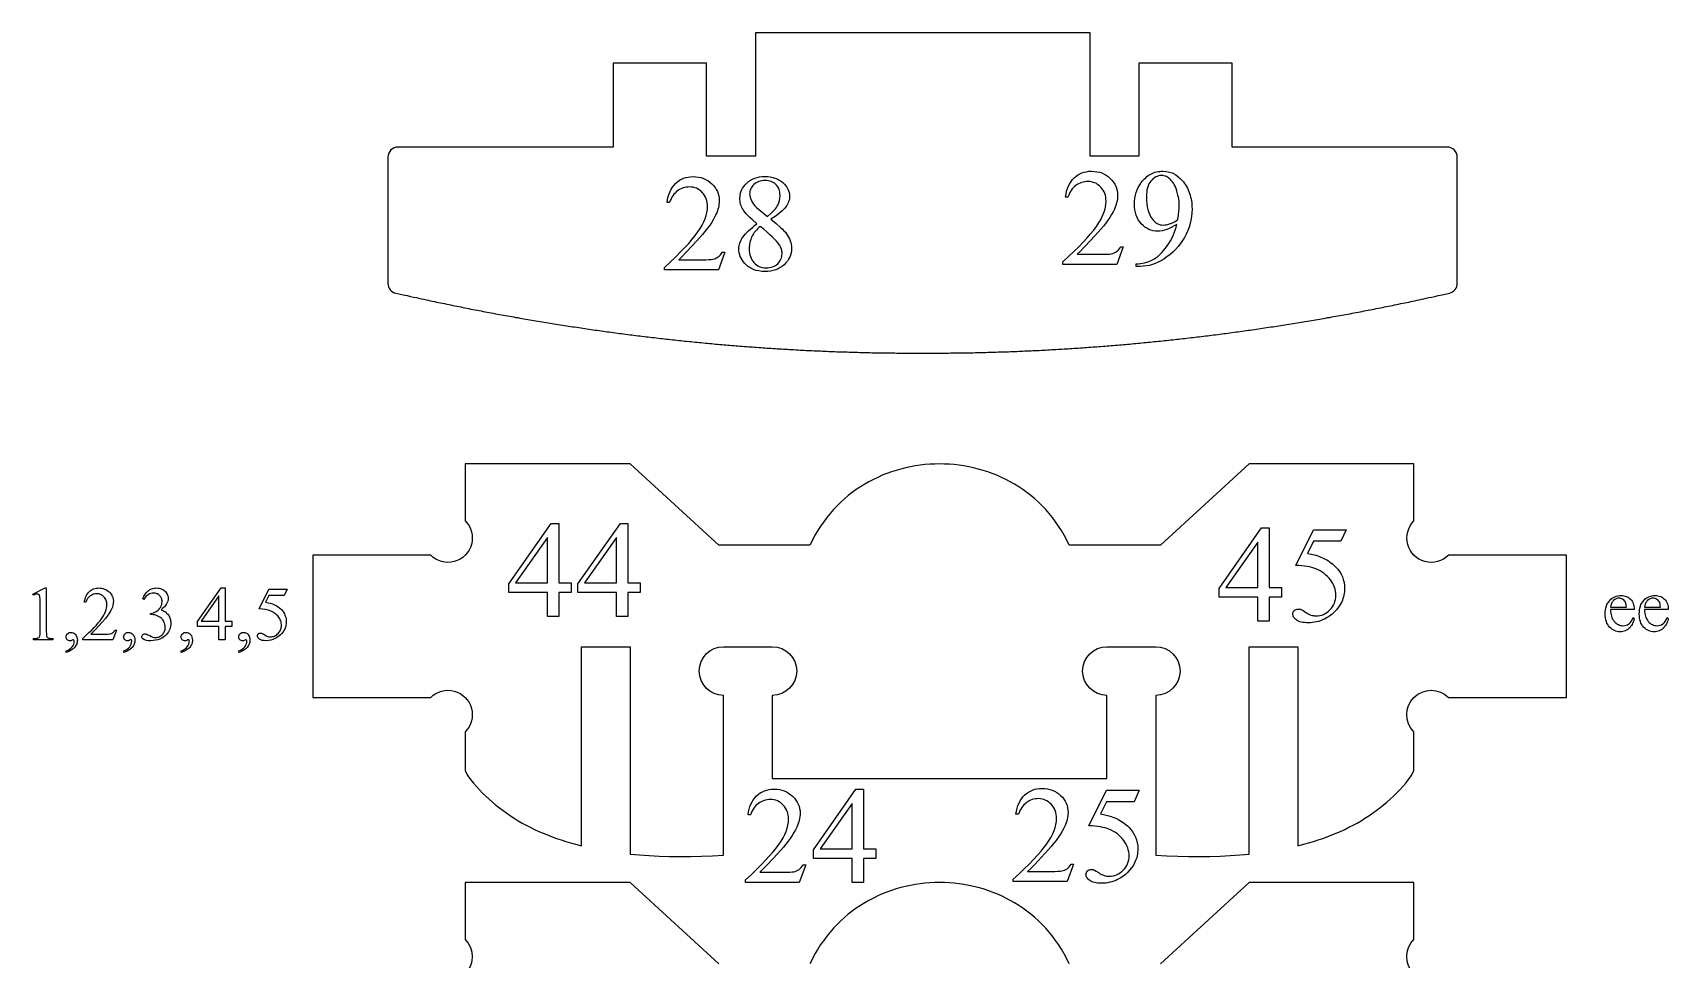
# Model space of a CAD drawing. Extents: x 9 to 960, y -397 to 558.
# Drawn here: x 625.7 to 786.8, y 367.9 to 459.2 of the extents above; entities that cross this region are included whole.
import ezdxf

# ---------------------------------------------------------------- set-up
doc = ezdxf.new("R2010")
doc.units = 0
doc.header["$MEASUREMENT"] = 0
doc.layers.add('EXT', color=1, linetype='CONTINUOUS')
doc.layers.add('TEXT', color=18, linetype='CONTINUOUS')

msp = doc.modelspace()

# ---------------------------------------------------------------- linework, layer by layer
at = {"layer": 'EXT'}
for points in [[(660.71, 434.51, 0.39315), (661.49, 433.54), (661.77, 433.48), (662.2, 433.38), (662.59, 433.3), (662.93, 433.22), (663.23, 433.15), (663.51, 433.09), (663.76, 433.04), (664.01, 432.98), (664.24, 432.93), (664.46, 432.88), (664.68, 432.84), (664.89, 432.79), (665.09, 432.75), (665.29, 432.71), (665.49, 432.66), (665.69, 432.62), (665.89, 432.58), (666.09, 432.54), (666.29, 432.5), (666.49, 432.46), (666.69, 432.41), (666.89, 432.37), (667.09, 432.33), (667.28, 432.29), (667.48, 432.25), (667.68, 432.21), (667.88, 432.17), (668.08, 432.13), (668.28, 432.09), (668.48, 432.05), (668.68, 432.01), (668.88, 431.97), (669.08, 431.93), (669.28, 431.89), (669.48, 431.86), (669.68, 431.82), (669.88, 431.78), (670.08, 431.74), (670.28, 431.7), (670.48, 431.66), (670.68, 431.63), (670.88, 431.59), (671.08, 431.55), (671.28, 431.51), (671.48, 431.48), (671.68, 431.44), (671.88, 431.4), (672.08, 431.37), (672.28, 431.33), (672.48, 431.3), (672.68, 431.26), (672.88, 431.22), (673.08, 431.19), (673.28, 431.15), (673.48, 431.12), (673.68, 431.08), (673.88, 431.05), (674.08, 431.01), (674.28, 430.98), (674.48, 430.94), (674.68, 430.91), (674.88, 430.87), (675.08, 430.84), (675.28, 430.81), (675.48, 430.77), (675.68, 430.74), (675.88, 430.71), (676.08, 430.67), (676.28, 430.64), (676.48, 430.61), (676.68, 430.58), (676.88, 430.54), (677.08, 430.51), (677.28, 430.48), (677.48, 430.45), (677.68, 430.42), (677.88, 430.38), (678.08, 430.35), (678.28, 430.32), (678.48, 430.29), (678.68, 430.26), (678.89, 430.23), (679.09, 430.2), (679.29, 430.17), (679.49, 430.14), (679.69, 430.11), (679.89, 430.08), (680.09, 430.05), (680.29, 430.02), (680.49, 429.99), (680.69, 429.96), (680.89, 429.93), (681.09, 429.9), (681.29, 429.88), (681.49, 429.85), (681.69, 429.82), (681.9, 429.79), (682.1, 429.76), (682.3, 429.74), (682.5, 429.71), (682.7, 429.68), (682.9, 429.65), (683.1, 429.63), (683.3, 429.6), (683.5, 429.57), (683.7, 429.55), (683.9, 429.52), (684.11, 429.49), (684.31, 429.47), (684.51, 429.44), (684.71, 429.42), (684.91, 429.39), (685.11, 429.37), (685.31, 429.34), (685.51, 429.32), (685.71, 429.29), (685.92, 429.27), (686.12, 429.24), (686.32, 429.22), (686.52, 429.2), (686.72, 429.17), (686.92, 429.15), (687.12, 429.13), (687.32, 429.1), (687.53, 429.08), (687.73, 429.06), (687.93, 429.03), (688.13, 429.01), (688.33, 428.99), (688.53, 428.97), (688.73, 428.94), (688.94, 428.92), (689.14, 428.9), (689.34, 428.88), (689.54, 428.86), (689.74, 428.84), (689.94, 428.82), (690.14, 428.8), (690.35, 428.78), (690.55, 428.76), (690.75, 428.74), (690.95, 428.72), (691.15, 428.7), (691.35, 428.68), (691.56, 428.66), (691.76, 428.64), (691.96, 428.62), (692.16, 428.6), (692.36, 428.58), (692.57, 428.56), (692.77, 428.54), (692.97, 428.52), (693.17, 428.51), (693.37, 428.49), (693.57, 428.47), (693.78, 428.45), (693.98, 428.44), (694.18, 428.42), (694.38, 428.4), (694.58, 428.39), (694.79, 428.37), (694.99, 428.35), (695.19, 428.34), (695.39, 428.32), (695.59, 428.3), (695.8, 428.29), (696, 428.27), (696.2, 428.26), (696.4, 428.24), (696.6, 428.23), (696.81, 428.21), (697.01, 428.2), (697.21, 428.18), (697.41, 428.17), (697.62, 428.16), (697.82, 428.14), (698.02, 428.13), (698.22, 428.11), (698.43, 428.1), (698.63, 428.09), (698.83, 428.08), (699.03, 428.06), (699.24, 428.05), (699.44, 428.04), (699.64, 428.03), (699.84, 428.01), (700.04, 428), (700.25, 427.99), (700.45, 427.98), (700.65, 427.97), (700.86, 427.96), (701.06, 427.94), (701.26, 427.93), (701.46, 427.92), (701.67, 427.91), (701.87, 427.9), (702.07, 427.89), (702.27, 427.88), (702.48, 427.87), (702.68, 427.86), (702.88, 427.85), (703.08, 427.85), (703.29, 427.84), (703.49, 427.83), (703.69, 427.82), (703.9, 427.81), (704.1, 427.8), (704.3, 427.79), (704.5, 427.79), (704.71, 427.78), (704.91, 427.77), (705.11, 427.76), (705.32, 427.76), (705.52, 427.75), (705.72, 427.74), (705.93, 427.74), (706.13, 427.73), (706.33, 427.72), (706.54, 427.72), (706.74, 427.71), (706.94, 427.71), (707.14, 427.7), (707.35, 427.7), (707.55, 427.69), (707.75, 427.69), (707.96, 427.68), (708.16, 427.68), (708.36, 427.67), (708.57, 427.67), (708.77, 427.66), (708.97, 427.66), (709.18, 427.66), (709.38, 427.65), (709.58, 427.65), (709.79, 427.65), (709.99, 427.64), (710.19, 427.64), (710.4, 427.64), (710.6, 427.64), (710.81, 427.63), (711.01, 427.63), (711.21, 427.63), (711.41, 427.63), (711.6, 427.63), (711.79, 427.63), (711.97, 427.62), (712.15, 427.62), (712.31, 427.62), (712.48, 427.62), (712.63, 427.62), (712.78, 427.62), (712.93, 427.62), (713.07, 427.62), (713.21, 427.62), (713.35, 427.62), (713.49, 427.62), (713.63, 427.62), (713.78, 427.62), (713.92, 427.62), (714.07, 427.62), (714.23, 427.62), (714.39, 427.62), (714.56, 427.62), (714.74, 427.62), (714.92, 427.63), (715.11, 427.63), (715.3, 427.63), (715.5, 427.63), (715.7, 427.63), (715.9, 427.63), (716.1, 427.64), (716.31, 427.64), (716.51, 427.64), (716.71, 427.64), (716.92, 427.65), (717.12, 427.65), (717.32, 427.65), (717.53, 427.66), (717.73, 427.66), (717.93, 427.66), (718.14, 427.67), (718.34, 427.67), (718.54, 427.68), (718.75, 427.68), (718.95, 427.69), (719.15, 427.69), (719.36, 427.7), (719.56, 427.7), (719.76, 427.71), (719.97, 427.71), (720.17, 427.72), (720.37, 427.72), (720.58, 427.73), (720.78, 427.74), (720.98, 427.74), (721.19, 427.75), (721.39, 427.76), (721.59, 427.76), (721.79, 427.77), (722, 427.78), (722.2, 427.79), (722.4, 427.79), (722.61, 427.8), (722.81, 427.81), (723.01, 427.82), (723.21, 427.83), (723.42, 427.84), (723.62, 427.85), (723.82, 427.85), (724.03, 427.86), (724.23, 427.87), (724.43, 427.88), (724.63, 427.89), (724.84, 427.9), (725.04, 427.91), (725.24, 427.92), (725.45, 427.93), (725.65, 427.94), (725.85, 427.96), (726.05, 427.97), (726.26, 427.98), (726.46, 427.99), (726.66, 428), (726.86, 428.01), (727.07, 428.03), (727.27, 428.04), (727.47, 428.05), (727.67, 428.06), (727.88, 428.08), (728.08, 428.09), (728.28, 428.1), (728.48, 428.11), (728.68, 428.13), (728.89, 428.14), (729.09, 428.16), (729.29, 428.17), (729.49, 428.18), (729.7, 428.2), (729.9, 428.21), (730.1, 428.23), (730.3, 428.24), (730.5, 428.26), (730.71, 428.27), (730.91, 428.29), (731.11, 428.3), (731.31, 428.32), (731.52, 428.34), (731.72, 428.35), (731.92, 428.37), (732.12, 428.39), (732.32, 428.4), (732.53, 428.42), (732.73, 428.44), (732.93, 428.45), (733.13, 428.47), (733.33, 428.49), (733.53, 428.51), (733.74, 428.52), (733.94, 428.54), (734.14, 428.56), (734.34, 428.58), (734.54, 428.6), (734.75, 428.62), (734.95, 428.64), (735.15, 428.66), (735.35, 428.68), (735.55, 428.7), (735.75, 428.72), (735.96, 428.74), (736.16, 428.76), (736.36, 428.78), (736.56, 428.8), (736.76, 428.82), (736.96, 428.84), (737.17, 428.86), (737.37, 428.88), (737.57, 428.9), (737.77, 428.92), (737.97, 428.94), (738.17, 428.97), (738.37, 428.99), (738.58, 429.01), (738.78, 429.03), (738.98, 429.06), (739.18, 429.08), (739.38, 429.1), (739.58, 429.13), (739.78, 429.15), (739.98, 429.17), (740.19, 429.2), (740.39, 429.22), (740.59, 429.24), (740.79, 429.27), (740.99, 429.29), (741.19, 429.32), (741.39, 429.34), (741.59, 429.37), (741.8, 429.39), (742, 429.42), (742.2, 429.44), (742.4, 429.47), (742.6, 429.49), (742.8, 429.52), (743, 429.55), (743.2, 429.57), (743.4, 429.6), (743.6, 429.63), (743.81, 429.65), (744.01, 429.68), (744.21, 429.71), (744.41, 429.74), (744.61, 429.76), (744.81, 429.79), (745.01, 429.82), (745.21, 429.85), (745.41, 429.88), (745.61, 429.9), (745.81, 429.93), (746.01, 429.96), (746.22, 429.99), (746.42, 430.02), (746.62, 430.05), (746.82, 430.08), (747.02, 430.11), (747.22, 430.14), (747.42, 430.17), (747.62, 430.2), (747.82, 430.23), (748.02, 430.26), (748.22, 430.29), (748.42, 430.32), (748.62, 430.35), (748.82, 430.38), (749.02, 430.42), (749.22, 430.45), (749.42, 430.48), (749.62, 430.51), (749.82, 430.54), (750.02, 430.58), (750.23, 430.61), (750.43, 430.64), (750.63, 430.67), (750.83, 430.71), (751.03, 430.74), (751.23, 430.77), (751.43, 430.81), (751.63, 430.84), (751.83, 430.87), (752.03, 430.91), (752.23, 430.94), (752.43, 430.98), (752.63, 431.01), (752.83, 431.05), (753.03, 431.08), (753.23, 431.12), (753.43, 431.15), (753.63, 431.19), (753.83, 431.22), (754.03, 431.26), (754.23, 431.3), (754.43, 431.33), (754.63, 431.37), (754.83, 431.4), (755.03, 431.44), (755.23, 431.48), (755.43, 431.51), (755.63, 431.55), (755.83, 431.59), (756.03, 431.63), (756.23, 431.66), (756.43, 431.7), (756.63, 431.74), (756.83, 431.78), (757.03, 431.82), (757.23, 431.86), (757.42, 431.89), (757.62, 431.93), (757.82, 431.97), (758.02, 432.01), (758.22, 432.05), (758.42, 432.09), (758.62, 432.13), (758.82, 432.17), (759.02, 432.21), (759.22, 432.25), (759.42, 432.29), (759.62, 432.33), (759.82, 432.37), (760.02, 432.41), (760.22, 432.46), (760.42, 432.5), (760.62, 432.54), (760.82, 432.58), (761.02, 432.62), (761.21, 432.66), (761.41, 432.71), (761.62, 432.75), (761.82, 432.79), (762.03, 432.84), (762.24, 432.88), (762.47, 432.93), (762.7, 432.98), (762.94, 433.04), (763.2, 433.09), (763.47, 433.15), (763.78, 433.22), (764.12, 433.3), (764.5, 433.38), (764.94, 433.48), (765.21, 433.54, 0.370855), (765.99, 434.52), (765.99, 446.93, 0.414214), (764.99, 447.93), (743.82, 447.93), (743.82, 456.19), (734.63, 456.19), (734.63, 447.04), (729.83, 447.04), (729.83, 459.19), (696.88, 459.19), (696.88, 447.04), (692.08, 447.04), (692.08, 456.19), (682.89, 456.19), (682.89, 447.93), (661.71, 447.93, 0.414214), (660.71, 446.93)], [(668.31, 416.71), (668.31, 411.1, -1), (664.92, 407.71), (653.31, 407.71), (653.31, 393.71), (664.92, 393.71, -1), (668.31, 390.32), (668.31, 386.49), (668.58, 385.98), (668.85, 385.63), (669.14, 385.28), (669.43, 384.94), (669.73, 384.61), (670.03, 384.29), (670.35, 383.98), (670.67, 383.68), (671, 383.39), (671.34, 383.1), (671.68, 382.83), (672.04, 382.56), (672.4, 382.3), (672.77, 382.05), (673.15, 381.81), (673.53, 381.57), (673.92, 381.34), (674.32, 381.13), (674.72, 380.92), (675.14, 380.71), (675.56, 380.52), (675.98, 380.33), (676.42, 380.16), (676.86, 379.99), (677.31, 379.82), (677.76, 379.67), (678.22, 379.52), (678.69, 379.38), (679.16, 379.25), (679.76, 379.09), (679.76, 398.71), (684.56, 398.71), (684.56, 378.26), (685.92, 378.16), (686.41, 378.13), (686.91, 378.1), (687.41, 378.08), (688.42, 378.05), (689.46, 378.04), (690.5, 378.05), (691.57, 378.07), (692.65, 378.12), (693.75, 378.18), (693.75, 393.91, -1), (693.75, 398.71), (698.55, 398.71, -1), (698.55, 393.91), (698.55, 385.71), (715.02, 385.71), (731.5, 385.71), (731.5, 393.91, -1), (731.5, 398.71), (736.3, 398.71, -1), (736.3, 393.91), (736.3, 378.18), (737.39, 378.12), (738.47, 378.07), (739.54, 378.05), (740.59, 378.04), (741.62, 378.05), (742.64, 378.08), (743.14, 378.1), (743.64, 378.13), (744.13, 378.16), (745.49, 378.26), (745.49, 398.71), (750.29, 398.71), (750.29, 379.09), (750.88, 379.25), (751.35, 379.38), (751.82, 379.52), (752.28, 379.67), (752.74, 379.82), (753.19, 379.99), (753.63, 380.16), (754.06, 380.33), (754.49, 380.52), (754.91, 380.71), (755.32, 380.92), (755.73, 381.13), (756.12, 381.34), (756.52, 381.57), (756.9, 381.81), (757.28, 382.05), (757.64, 382.3), (758.01, 382.56), (758.36, 382.83), (758.71, 383.1), (759.04, 383.39), (759.37, 383.68), (759.7, 383.98), (760.01, 384.29), (760.32, 384.61), (760.62, 384.94), (760.91, 385.28), (761.19, 385.63), (761.46, 385.98), (761.73, 386.49), (761.73, 390.32, -1), (765.12, 393.71), (776.73, 393.71), (776.73, 407.71), (765.12, 407.71, -1), (761.73, 411.1), (761.73, 416.71), (745.49, 416.71), (736.76, 408.71), (727.79, 408.71), (727.55, 409.2), (727.29, 409.68), (727.02, 410.14), (726.73, 410.59), (726.44, 411.02), (726.13, 411.43), (725.8, 411.83), (725.47, 412.21), (725.12, 412.58), (724.76, 412.93), (724.39, 413.27), (724.01, 413.59), (723.62, 413.89), (723.22, 414.18), (722.81, 414.45), (722.4, 414.71), (721.98, 414.95), (721.54, 415.18), (721.11, 415.39), (720.66, 415.59), (720.21, 415.77), (719.76, 415.93), (719.3, 416.08), (718.83, 416.21), (718.37, 416.33), (717.9, 416.43), (717.42, 416.52), (716.94, 416.59), (716.47, 416.64), (715.98, 416.68), (715.5, 416.7), (715.02, 416.71), (714.54, 416.7), (714.06, 416.68), (713.58, 416.64), (713.1, 416.59), (712.62, 416.52), (712.15, 416.43), (711.68, 416.33), (711.21, 416.21), (710.75, 416.08), (710.29, 415.93), (709.83, 415.77), (709.38, 415.59), (708.94, 415.39), (708.5, 415.18), (708.07, 414.95), (707.65, 414.71), (707.23, 414.45), (706.82, 414.18), (706.42, 413.89), (706.03, 413.59), (705.65, 413.27), (705.29, 412.93), (704.93, 412.58), (704.58, 412.21), (704.24, 411.83), (703.92, 411.43), (703.61, 411.02), (703.31, 410.59), (703.02, 410.14), (702.75, 409.68), (702.5, 409.2), (702.26, 408.71), (693.29, 408.71), (684.56, 416.71)]]:
    msp.add_lwpolyline(points, format="xyb", close=True, dxfattribs=at)
for points in [[(693.29, 367.48), (684.56, 375.48), (668.31, 375.48), (668.31, 369.87, -1), (664.92, 366.48)], [(765.12, 366.48, -1), (761.73, 369.87), (761.73, 375.48), (745.49, 375.48), (736.76, 367.48)]]:
    msp.add_lwpolyline(points, format="xyb", dxfattribs=at)
msp.add_lwpolyline([(727.79, 367.48), (727.55, 367.97), (727.29, 368.45), (727.02, 368.91), (726.73, 369.36), (726.44, 369.78), (726.13, 370.2), (725.8, 370.6), (725.47, 370.98), (725.12, 371.35), (724.76, 371.7), (724.39, 372.03), (724.01, 372.35), (723.62, 372.66), (723.22, 372.95), (722.81, 373.22), (722.4, 373.48), (721.98, 373.72), (721.54, 373.95), (721.11, 374.16), (720.66, 374.35), (720.21, 374.53), (719.76, 374.7), (719.3, 374.85), (718.83, 374.98), (718.37, 375.1), (717.9, 375.2), (717.42, 375.28), (716.94, 375.35), (716.47, 375.41), (715.98, 375.45), (715.5, 375.47), (715.02, 375.48), (714.54, 375.47), (714.06, 375.45), (713.58, 375.41), (713.1, 375.35), (712.62, 375.28), (712.15, 375.2), (711.68, 375.1), (711.21, 374.98), (710.75, 374.85), (710.29, 374.7), (709.83, 374.53), (709.38, 374.35), (708.94, 374.16), (708.5, 373.95), (708.07, 373.72), (707.65, 373.48), (707.23, 373.22), (706.82, 372.95), (706.42, 372.66), (706.03, 372.35), (705.65, 372.03), (705.29, 371.7), (704.93, 371.35), (704.58, 370.98), (704.24, 370.6), (703.92, 370.2), (703.61, 369.78), (703.31, 369.36), (703.02, 368.91), (702.75, 368.45), (702.5, 367.97), (702.26, 367.48)], dxfattribs=at)
at = {"layer": 'TEXT'}
for points in [[(693.87, 437.56), (693.24, 435.83), (687.93, 435.83), (687.93, 436.07), (688.49, 436.6), (689.01, 437.09), (689.49, 437.57), (689.93, 438.02), (690.32, 438.44), (690.66, 438.84), (690.97, 439.22), (691.23, 439.57), (691.45, 439.9), (691.65, 440.23), (691.81, 440.55), (691.95, 440.86), (692.05, 441.17), (692.12, 441.47), (692.17, 441.76), (692.18, 442.04), (692.18, 442.25), (692.15, 442.45), (692.11, 442.64), (692.05, 442.82), (691.98, 442.99), (691.89, 443.15), (691.78, 443.31), (691.66, 443.45), (691.53, 443.58), (691.38, 443.69), (691.24, 443.78), (691.08, 443.86), (690.92, 443.92), (690.76, 443.97), (690.58, 443.99), (690.41, 444), (690.24, 443.99), (690.08, 443.98), (689.93, 443.94), (689.78, 443.9), (689.63, 443.85), (689.49, 443.78), (689.35, 443.7), (689.21, 443.61), (689.09, 443.51), (688.97, 443.39), (688.86, 443.27), (688.76, 443.13), (688.66, 442.98), (688.58, 442.83), (688.5, 442.65), (688.43, 442.47), (688.19, 442.47), (688.24, 442.77), (688.3, 443.05), (688.39, 443.31), (688.48, 443.56), (688.6, 443.78), (688.73, 443.99), (688.88, 444.18), (689.04, 444.36), (689.22, 444.51), (689.41, 444.65), (689.6, 444.76), (689.81, 444.85), (690.03, 444.92), (690.26, 444.97), (690.51, 445), (690.76, 445.02), (691.03, 445), (691.28, 444.97), (691.53, 444.92), (691.76, 444.84), (691.98, 444.74), (692.2, 444.62), (692.4, 444.48), (692.59, 444.31), (692.76, 444.13), (692.91, 443.94), (693.03, 443.75), (693.14, 443.54), (693.22, 443.33), (693.27, 443.11), (693.31, 442.89), (693.32, 442.65), (693.31, 442.48), (693.3, 442.31), (693.27, 442.14), (693.24, 441.97), (693.19, 441.8), (693.14, 441.63), (693.08, 441.46), (693, 441.28), (692.87, 441.01), (692.72, 440.74), (692.55, 440.46), (692.36, 440.18), (692.15, 439.89), (691.92, 439.6), (691.67, 439.31), (691.41, 439.01), (690.66, 438.2), (690.07, 437.56), (689.63, 437.11), (689.34, 436.83), (691.69, 436.83), (692.02, 436.83), (692.3, 436.84), (692.53, 436.86), (692.7, 436.88), (692.84, 436.92), (692.97, 436.96), (693.1, 437.03), (693.22, 437.1), (693.33, 437.19), (693.44, 437.3), (693.53, 437.42), (693.62, 437.56)], [(697.04, 440.36), (696.56, 440.78), (696.35, 440.97), (696.16, 441.15), (696, 441.32), (695.87, 441.48), (695.75, 441.63), (695.67, 441.77), (695.59, 441.9), (695.53, 442.04), (695.48, 442.17), (695.43, 442.31), (695.4, 442.45), (695.38, 442.59), (695.36, 442.73), (695.36, 442.87), (695.37, 443.09), (695.4, 443.29), (695.45, 443.49), (695.53, 443.69), (695.62, 443.87), (695.74, 444.05), (695.88, 444.22), (696.03, 444.38), (696.21, 444.53), (696.4, 444.66), (696.6, 444.77), (696.82, 444.86), (697.05, 444.93), (697.3, 444.98), (697.56, 445.01), (697.83, 445.02), (698.1, 445.01), (698.35, 444.98), (698.59, 444.93), (698.81, 444.87), (699.03, 444.78), (699.23, 444.68), (699.41, 444.56), (699.58, 444.42), (699.74, 444.27), (699.87, 444.12), (699.99, 443.96), (700.08, 443.79), (700.15, 443.62), (700.21, 443.44), (700.24, 443.26), (700.25, 443.08), (700.24, 442.95), (700.23, 442.82), (700.2, 442.7), (700.16, 442.57), (700.11, 442.44), (700.05, 442.31), (699.97, 442.18), (699.89, 442.05), (699.79, 441.91), (699.66, 441.77), (699.51, 441.63), (699.34, 441.48), (699.14, 441.32), (698.92, 441.16), (698.67, 440.99), (698.4, 440.81), (698.93, 440.39), (699.37, 440.01), (699.55, 439.84), (699.7, 439.68), (699.84, 439.53), (699.94, 439.39), (700.06, 439.22), (700.16, 439.05), (700.25, 438.88), (700.32, 438.7), (700.38, 438.52), (700.42, 438.34), (700.44, 438.15), (700.45, 437.97), (700.44, 437.73), (700.4, 437.51), (700.35, 437.29), (700.27, 437.09), (700.16, 436.89), (700.04, 436.7), (699.89, 436.52), (699.72, 436.34), (699.54, 436.19), (699.33, 436.05), (699.12, 435.93), (698.89, 435.84), (698.64, 435.76), (698.38, 435.71), (698.11, 435.68), (697.83, 435.67), (697.51, 435.68), (697.22, 435.72), (696.94, 435.78), (696.69, 435.87), (696.56, 435.92), (696.44, 435.98), (696.33, 436.05), (696.22, 436.12), (696.12, 436.2), (696.02, 436.28), (695.92, 436.38), (695.83, 436.47), (695.69, 436.64), (695.58, 436.8), (695.48, 436.97), (695.4, 437.15), (695.34, 437.32), (695.29, 437.51), (695.27, 437.69), (695.26, 437.88), (695.26, 438.03), (695.28, 438.18), (695.31, 438.33), (695.36, 438.47), (695.41, 438.62), (695.48, 438.77), (695.56, 438.92), (695.66, 439.06), (695.77, 439.21), (695.9, 439.37), (696.04, 439.52), (696.21, 439.68), (696.39, 439.85), (696.59, 440.01), (696.81, 440.19)], [(698.08, 441.07), (698.45, 441.41), (698.74, 441.71), (698.85, 441.85), (698.95, 441.98), (699.03, 442.1), (699.09, 442.2), (699.19, 442.42), (699.25, 442.65), (699.29, 442.89), (699.31, 443.14), (699.3, 443.31), (699.28, 443.47), (699.25, 443.62), (699.21, 443.76), (699.15, 443.9), (699.09, 444.02), (699.01, 444.13), (698.91, 444.24), (698.81, 444.33), (698.7, 444.41), (698.58, 444.48), (698.45, 444.53), (698.31, 444.57), (698.17, 444.61), (698.01, 444.62), (697.85, 444.63), (697.68, 444.62), (697.52, 444.61), (697.37, 444.57), (697.23, 444.53), (697.1, 444.48), (696.97, 444.41), (696.85, 444.33), (696.74, 444.24), (696.64, 444.14), (696.56, 444.03), (696.49, 443.93), (696.43, 443.81), (696.38, 443.7), (696.35, 443.58), (696.33, 443.45), (696.32, 443.32), (696.33, 443.15), (696.36, 442.98), (696.42, 442.8), (696.5, 442.63), (696.59, 442.46), (696.71, 442.3), (696.84, 442.13), (697, 441.98)], [(733.1, 438.09), (732.47, 436.36), (727.16, 436.36), (727.16, 436.61), (727.72, 437.13), (728.24, 437.63), (728.72, 438.1), (729.15, 438.55), (729.55, 438.97), (729.89, 439.37), (730.2, 439.75), (730.46, 440.1), (730.68, 440.43), (730.88, 440.76), (731.04, 441.08), (731.17, 441.39), (731.28, 441.7), (731.35, 442), (731.4, 442.29), (731.41, 442.57), (731.4, 442.78), (731.38, 442.98), (731.34, 443.17), (731.28, 443.35), (731.21, 443.52), (731.12, 443.68), (731.01, 443.84), (730.89, 443.98), (730.75, 444.11), (730.61, 444.22), (730.47, 444.32), (730.31, 444.39), (730.15, 444.45), (729.99, 444.5), (729.81, 444.52), (729.63, 444.53), (729.47, 444.52), (729.31, 444.51), (729.16, 444.48), (729, 444.43), (728.86, 444.38), (728.71, 444.31), (728.58, 444.23), (728.44, 444.14), (728.31, 444.04), (728.2, 443.93), (728.09, 443.8), (727.98, 443.66), (727.89, 443.52), (727.81, 443.36), (727.73, 443.19), (727.66, 443), (727.42, 443), (727.47, 443.3), (727.53, 443.58), (727.61, 443.84), (727.71, 444.09), (727.83, 444.32), (727.96, 444.52), (728.11, 444.72), (728.27, 444.89), (728.45, 445.04), (728.63, 445.18), (728.83, 445.29), (729.04, 445.38), (729.26, 445.45), (729.49, 445.5), (729.73, 445.54), (729.99, 445.55), (730.25, 445.53), (730.51, 445.5), (730.76, 445.45), (730.99, 445.37), (731.21, 445.27), (731.42, 445.15), (731.63, 445.01), (731.81, 444.84), (731.99, 444.66), (732.14, 444.47), (732.26, 444.28), (732.36, 444.08), (732.44, 443.86), (732.5, 443.65), (732.54, 443.42), (732.55, 443.18), (732.54, 443.01), (732.53, 442.84), (732.5, 442.67), (732.47, 442.5), (732.42, 442.33), (732.37, 442.16), (732.3, 441.99), (732.23, 441.82), (732.1, 441.54), (731.95, 441.27), (731.77, 440.99), (731.59, 440.71), (731.38, 440.42), (731.15, 440.13), (730.9, 439.84), (730.64, 439.54), (729.89, 438.73), (729.29, 438.09), (728.86, 437.64), (728.57, 437.36), (730.92, 437.36), (731.25, 437.37), (731.53, 437.38), (731.76, 437.39), (731.93, 437.42), (732.07, 437.45), (732.2, 437.5), (732.33, 437.56), (732.45, 437.63), (732.56, 437.72), (732.67, 437.83), (732.76, 437.95), (732.85, 438.09)], [(734.38, 436.17), (734.38, 436.42), (734.59, 436.43), (734.8, 436.45), (735.01, 436.48), (735.21, 436.53), (735.41, 436.58), (735.61, 436.65), (735.8, 436.73), (735.99, 436.82), (736.17, 436.93), (736.35, 437.05), (736.54, 437.19), (736.72, 437.35), (736.9, 437.53), (737.07, 437.73), (737.25, 437.95), (737.42, 438.18), (737.59, 438.42), (737.74, 438.68), (737.88, 438.93), (738.01, 439.2), (738.12, 439.47), (738.23, 439.74), (738.31, 440.02), (738.39, 440.31), (738.13, 440.15), (737.88, 440.02), (737.63, 439.9), (737.4, 439.81), (737.16, 439.73), (736.94, 439.68), (736.72, 439.65), (736.5, 439.64), (736.27, 439.65), (736.05, 439.68), (735.83, 439.74), (735.62, 439.82), (735.42, 439.93), (735.23, 440.05), (735.05, 440.2), (734.88, 440.37), (734.72, 440.56), (734.58, 440.77), (734.46, 440.99), (734.37, 441.23), (734.3, 441.48), (734.24, 441.74), (734.21, 442.02), (734.2, 442.32), (734.21, 442.61), (734.24, 442.89), (734.3, 443.17), (734.37, 443.44), (734.46, 443.7), (734.58, 443.95), (734.72, 444.19), (734.88, 444.42), (734.98, 444.56), (735.09, 444.69), (735.2, 444.81), (735.32, 444.91), (735.44, 445.02), (735.56, 445.11), (735.69, 445.19), (735.82, 445.27), (735.95, 445.33), (736.09, 445.39), (736.24, 445.44), (736.38, 445.48), (736.53, 445.51), (736.69, 445.53), (736.85, 445.54), (737.01, 445.55), (737.28, 445.53), (737.54, 445.49), (737.67, 445.46), (737.79, 445.42), (737.92, 445.37), (738.04, 445.32), (738.27, 445.19), (738.49, 445.03), (738.7, 444.84), (738.91, 444.63), (739.02, 444.49), (739.13, 444.34), (739.24, 444.19), (739.33, 444.03), (739.42, 443.87), (739.5, 443.7), (739.57, 443.54), (739.63, 443.36), (739.69, 443.19), (739.74, 443), (739.78, 442.82), (739.81, 442.63), (739.84, 442.44), (739.86, 442.24), (739.87, 442.04), (739.88, 441.83), (739.86, 441.46), (739.83, 441.09), (739.77, 440.73), (739.69, 440.38), (739.59, 440.03), (739.46, 439.69), (739.31, 439.36), (739.14, 439.03), (738.95, 438.71), (738.73, 438.41), (738.5, 438.12), (738.26, 437.84), (737.99, 437.58), (737.71, 437.33), (737.41, 437.1), (737.09, 436.88), (736.82, 436.71), (736.54, 436.57), (736.26, 436.45), (735.97, 436.35), (735.68, 436.27), (735.38, 436.22), (735.07, 436.19), (734.76, 436.17)], [(738.49, 440.8), (738.55, 441.21), (738.58, 441.58), (738.61, 441.9), (738.61, 442.18), (738.6, 442.51), (738.56, 442.85), (738.49, 443.2), (738.39, 443.57), (738.34, 443.75), (738.27, 443.92), (738.21, 444.08), (738.13, 444.23), (738.05, 444.37), (737.96, 444.5), (737.87, 444.61), (737.77, 444.72), (737.67, 444.81), (737.57, 444.89), (737.46, 444.96), (737.35, 445.01), (737.23, 445.06), (737.11, 445.09), (736.99, 445.11), (736.86, 445.11), (736.72, 445.11), (736.58, 445.08), (736.44, 445.04), (736.31, 444.98), (736.18, 444.91), (736.06, 444.82), (735.94, 444.71), (735.83, 444.58), (735.72, 444.44), (735.63, 444.29), (735.56, 444.11), (735.49, 443.92), (735.44, 443.72), (735.41, 443.5), (735.39, 443.26), (735.38, 443), (735.39, 442.66), (735.42, 442.34), (735.46, 442.04), (735.53, 441.76), (735.61, 441.49), (735.71, 441.25), (735.83, 441.02), (735.97, 440.81), (736.08, 440.68), (736.2, 440.56), (736.32, 440.47), (736.45, 440.39), (736.59, 440.32), (736.73, 440.28), (736.88, 440.25), (737.03, 440.24), (737.19, 440.25), (737.37, 440.28), (737.56, 440.32), (737.76, 440.39), (737.96, 440.47), (738.15, 440.56), (738.33, 440.67)], [(697.35, 440.11), (697.22, 439.99), (697.1, 439.87), (696.98, 439.75), (696.87, 439.62), (696.78, 439.5), (696.69, 439.37), (696.61, 439.23), (696.54, 439.1), (696.48, 438.96), (696.42, 438.82), (696.38, 438.67), (696.34, 438.53), (696.31, 438.38), (696.29, 438.23), (696.28, 438.07), (696.27, 437.91), (696.28, 437.7), (696.3, 437.51), (696.34, 437.32), (696.39, 437.14), (696.46, 436.98), (696.54, 436.82), (696.63, 436.68), (696.74, 436.54), (696.86, 436.42), (696.99, 436.32), (697.13, 436.23), (697.27, 436.16), (697.43, 436.1), (697.59, 436.06), (697.76, 436.04), (697.93, 436.03), (698.11, 436.03), (698.27, 436.05), (698.43, 436.09), (698.58, 436.13), (698.72, 436.19), (698.85, 436.26), (698.97, 436.34), (699.08, 436.43), (699.18, 436.54), (699.27, 436.65), (699.34, 436.76), (699.4, 436.88), (699.45, 437.01), (699.48, 437.14), (699.5, 437.27), (699.51, 437.42), (699.51, 437.53), (699.5, 437.65), (699.48, 437.76), (699.45, 437.87), (699.41, 437.97), (699.37, 438.08), (699.32, 438.18), (699.26, 438.27), (699.13, 438.45), (698.96, 438.65), (698.77, 438.86), (698.55, 439.08), (698.29, 439.32), (698.01, 439.57), (697.7, 439.83)], [(678.73, 404.99), (678.73, 404.04), (677.52, 404.04), (677.52, 401.67), (676.43, 401.67), (676.43, 404.04), (672.62, 404.04), (672.62, 404.89), (676.79, 410.85), (677.52, 410.85), (677.52, 404.99)], [(685.53, 404.99), (685.53, 404.04), (684.32, 404.04), (684.32, 401.67), (683.22, 401.67), (683.22, 404.04), (679.41, 404.04), (679.41, 404.89), (683.59, 410.85), (684.32, 410.85), (684.32, 404.99)], [(676.43, 404.99), (676.43, 409.45), (673.27, 404.99)], [(683.22, 404.99), (683.22, 409.45), (680.06, 404.99)], [(748.67, 404.54), (748.67, 403.6), (747.46, 403.6), (747.46, 401.22), (746.37, 401.22), (746.37, 403.6), (742.56, 403.6), (742.56, 404.45), (746.73, 410.41), (747.46, 410.41), (747.46, 404.54)], [(755.04, 410.22), (754.52, 409.09), (751.82, 409.09), (751.23, 407.88), (751.65, 407.81), (752.06, 407.71), (752.25, 407.65), (752.44, 407.58), (752.63, 407.51), (752.8, 407.43), (752.97, 407.34), (753.14, 407.25), (753.3, 407.16), (753.45, 407.05), (753.6, 406.94), (753.74, 406.83), (753.88, 406.71), (754.01, 406.58), (754.22, 406.35), (754.4, 406.11), (754.55, 405.86), (754.68, 405.59), (754.77, 405.32), (754.84, 405.04), (754.88, 404.75), (754.9, 404.45), (754.89, 404.28), (754.88, 404.1), (754.86, 403.94), (754.82, 403.77), (754.78, 403.61), (754.73, 403.45), (754.68, 403.29), (754.61, 403.14), (754.45, 402.85), (754.28, 402.58), (754.09, 402.33), (753.88, 402.11), (753.66, 401.91), (753.42, 401.73), (753.17, 401.57), (752.91, 401.43), (752.71, 401.34), (752.52, 401.27), (752.33, 401.2), (752.13, 401.15), (751.94, 401.11), (751.74, 401.08), (751.54, 401.07), (751.34, 401.06), (751.14, 401.07), (750.96, 401.08), (750.79, 401.1), (750.64, 401.13), (750.5, 401.17), (750.37, 401.22), (750.26, 401.27), (750.16, 401.34), (750.07, 401.41), (750, 401.48), (749.94, 401.55), (749.88, 401.63), (749.84, 401.7), (749.82, 401.78), (749.8, 401.86), (749.79, 401.94), (749.8, 402.03), (749.83, 402.12), (749.88, 402.2), (749.94, 402.27), (750.03, 402.34), (750.12, 402.38), (750.22, 402.41), (750.33, 402.42), (750.49, 402.4), (750.56, 402.39), (750.63, 402.36), (750.81, 402.27), (751.07, 402.09), (751.2, 402.01), (751.32, 401.94), (751.45, 401.88), (751.57, 401.83), (751.7, 401.79), (751.83, 401.77), (751.95, 401.75), (752.08, 401.75), (752.27, 401.75), (752.46, 401.78), (752.64, 401.83), (752.81, 401.89), (752.98, 401.97), (753.14, 402.08), (753.3, 402.2), (753.45, 402.33), (753.58, 402.48), (753.7, 402.64), (753.8, 402.81), (753.89, 402.98), (753.95, 403.17), (754, 403.36), (754.02, 403.56), (754.03, 403.76), (754.03, 403.97), (754, 404.16), (753.96, 404.36), (753.9, 404.55), (753.83, 404.74), (753.74, 404.93), (753.63, 405.11), (753.51, 405.29), (753.37, 405.46), (753.22, 405.62), (753.06, 405.77), (752.89, 405.91), (752.7, 406.04), (752.5, 406.17), (752.29, 406.28), (752.06, 406.38), (751.87, 406.45), (751.67, 406.51), (751.45, 406.57), (751.21, 406.61), (750.95, 406.65), (750.68, 406.68), (750.39, 406.71), (750.09, 406.72), (751.82, 410.22)], [(746.37, 404.54), (746.37, 409.01), (743.21, 404.54)], [(625.73, 403.89), (626.95, 404.49), (627.07, 404.49), (627.07, 400.27), (627.08, 399.93), (627.09, 399.81), (627.1, 399.74), (627.13, 399.69), (627.16, 399.65), (627.2, 399.61), (627.25, 399.58), (627.32, 399.56), (627.42, 399.54), (627.54, 399.53), (627.7, 399.52), (627.7, 399.39), (625.82, 399.39), (625.82, 399.52), (625.98, 399.53), (626.11, 399.54), (626.21, 399.56), (626.28, 399.58), (626.32, 399.61), (626.36, 399.65), (626.4, 399.68), (626.42, 399.73), (626.44, 399.79), (626.45, 399.91), (626.46, 400.27), (626.46, 402.97), (626.45, 403.41), (626.44, 403.56), (626.42, 403.67), (626.41, 403.72), (626.39, 403.77), (626.36, 403.81), (626.33, 403.84), (626.29, 403.86), (626.25, 403.88), (626.17, 403.89), (626.09, 403.89), (626, 403.87), (625.9, 403.83), (625.79, 403.78)], [(633.97, 400.35), (633.62, 399.39), (630.67, 399.39), (630.67, 399.52), (631.27, 400.09), (631.54, 400.35), (631.78, 400.6), (632, 400.84), (632.19, 401.06), (632.36, 401.27), (632.5, 401.46), (632.63, 401.65), (632.74, 401.83), (632.83, 402.01), (632.9, 402.18), (632.96, 402.35), (633, 402.52), (633.03, 402.68), (633.03, 402.84), (633.03, 402.95), (633.02, 403.06), (632.99, 403.17), (632.96, 403.27), (632.92, 403.36), (632.87, 403.45), (632.81, 403.54), (632.74, 403.62), (632.67, 403.69), (632.59, 403.75), (632.51, 403.8), (632.42, 403.85), (632.33, 403.88), (632.24, 403.91), (632.15, 403.92), (632.05, 403.92), (631.87, 403.91), (631.7, 403.87), (631.54, 403.8), (631.38, 403.71), (631.31, 403.65), (631.25, 403.59), (631.19, 403.52), (631.13, 403.44), (631.03, 403.27), (630.95, 403.08), (630.82, 403.08), (630.84, 403.24), (630.88, 403.4), (630.93, 403.54), (630.98, 403.68), (631.04, 403.8), (631.12, 403.92), (631.2, 404.03), (631.29, 404.12), (631.39, 404.21), (631.49, 404.28), (631.6, 404.35), (631.72, 404.4), (631.84, 404.44), (631.97, 404.47), (632.1, 404.48), (632.24, 404.49), (632.39, 404.48), (632.53, 404.46), (632.67, 404.43), (632.8, 404.39), (632.92, 404.34), (633.04, 404.27), (633.15, 404.19), (633.26, 404.1), (633.35, 404), (633.44, 403.89), (633.51, 403.78), (633.56, 403.67), (633.61, 403.55), (633.64, 403.43), (633.66, 403.31), (633.67, 403.18), (633.65, 402.99), (633.62, 402.8), (633.57, 402.61), (633.49, 402.42), (633.41, 402.27), (633.33, 402.11), (633.24, 401.96), (633.13, 401.8), (632.89, 401.48), (632.6, 401.15), (631.86, 400.35), (631.61, 400.09), (631.46, 399.94), (632.76, 399.94), (633.1, 399.95), (633.32, 399.97), (633.4, 399.99), (633.47, 400.02), (633.54, 400.05), (633.61, 400.09), (633.67, 400.14), (633.73, 400.2), (633.79, 400.27), (633.84, 400.35)], [(636.56, 403.43), (636.67, 403.67), (636.8, 403.88), (636.94, 404.06), (637.02, 404.14), (637.1, 404.21), (637.18, 404.28), (637.27, 404.33), (637.36, 404.38), (637.46, 404.42), (637.57, 404.45), (637.68, 404.47), (637.79, 404.48), (637.91, 404.49), (638.06, 404.48), (638.19, 404.46), (638.32, 404.43), (638.44, 404.39), (638.55, 404.34), (638.65, 404.27), (638.75, 404.19), (638.83, 404.1), (638.94, 403.95), (639.01, 403.8), (639.04, 403.72), (639.06, 403.64), (639.07, 403.56), (639.07, 403.47), (639.06, 403.34), (639.03, 403.2), (638.98, 403.06), (638.9, 402.92), (638.81, 402.78), (638.69, 402.64), (638.55, 402.49), (638.39, 402.35), (638.61, 402.25), (638.7, 402.19), (638.79, 402.13), (638.88, 402.06), (638.95, 401.99), (639.02, 401.91), (639.09, 401.83), (639.14, 401.74), (639.19, 401.65), (639.23, 401.56), (639.26, 401.46), (639.29, 401.36), (639.31, 401.26), (639.32, 401.15), (639.32, 401.04), (639.32, 400.88), (639.3, 400.73), (639.26, 400.58), (639.22, 400.44), (639.16, 400.3), (639.09, 400.16), (639.01, 400.04), (638.91, 399.92), (638.77, 399.77), (638.61, 399.65), (638.44, 399.54), (638.25, 399.45), (638.05, 399.38), (637.83, 399.34), (637.6, 399.31), (637.35, 399.3), (637.12, 399.3), (636.92, 399.33), (636.77, 399.37), (636.71, 399.39), (636.66, 399.42), (636.58, 399.49), (636.52, 399.55), (636.49, 399.62), (636.48, 399.69), (636.48, 399.74), (636.5, 399.79), (636.53, 399.84), (636.57, 399.88), (636.61, 399.91), (636.66, 399.94), (636.72, 399.96), (636.77, 399.96), (636.87, 399.95), (636.96, 399.93), (637.06, 399.89), (637.25, 399.8), (637.43, 399.7), (637.55, 399.66), (637.69, 399.63), (637.84, 399.62), (637.94, 399.62), (638.03, 399.64), (638.11, 399.66), (638.19, 399.69), (638.28, 399.73), (638.35, 399.78), (638.43, 399.84), (638.5, 399.91), (638.56, 399.98), (638.62, 400.06), (638.67, 400.14), (638.71, 400.23), (638.74, 400.31), (638.76, 400.41), (638.77, 400.5), (638.78, 400.6), (638.77, 400.74), (638.74, 400.89), (638.7, 401.03), (638.65, 401.17), (638.6, 401.26), (638.55, 401.35), (638.49, 401.42), (638.44, 401.48), (638.35, 401.55), (638.25, 401.62), (638.13, 401.69), (638, 401.75), (637.86, 401.8), (637.72, 401.84), (637.58, 401.86), (637.44, 401.87), (637.32, 401.87), (637.32, 401.98), (637.47, 402), (637.61, 402.05), (637.76, 402.11), (637.9, 402.19), (638.04, 402.28), (638.16, 402.38), (638.25, 402.49), (638.33, 402.6), (638.39, 402.73), (638.43, 402.86), (638.45, 403), (638.46, 403.14), (638.46, 403.23), (638.45, 403.32), (638.43, 403.4), (638.4, 403.48), (638.37, 403.56), (638.33, 403.63), (638.28, 403.69), (638.22, 403.75), (638.16, 403.81), (638.1, 403.86), (638.03, 403.9), (637.96, 403.93), (637.88, 403.95), (637.8, 403.97), (637.72, 403.98), (637.63, 403.99), (637.49, 403.98), (637.36, 403.95), (637.23, 403.9), (637.11, 403.83), (636.99, 403.75), (636.88, 403.64), (636.78, 403.52), (636.68, 403.37)], [(645.35, 401.23), (645.35, 400.71), (644.68, 400.71), (644.68, 399.39), (644.07, 399.39), (644.07, 400.71), (641.95, 400.71), (641.95, 401.18), (644.27, 404.49), (644.68, 404.49), (644.68, 401.23)], [(650.78, 404.39), (650.49, 403.76), (648.99, 403.76), (648.66, 403.09), (648.9, 403.04), (649.12, 402.99), (649.33, 402.92), (649.53, 402.83), (649.72, 402.74), (649.9, 402.62), (650.06, 402.5), (650.21, 402.36), (650.32, 402.23), (650.42, 402.1), (650.51, 401.96), (650.57, 401.82), (650.63, 401.66), (650.67, 401.51), (650.69, 401.35), (650.7, 401.18), (650.69, 400.99), (650.66, 400.8), (650.61, 400.62), (650.54, 400.45), (650.45, 400.29), (650.36, 400.14), (650.25, 400), (650.13, 399.88), (650.01, 399.77), (649.88, 399.67), (649.74, 399.58), (649.59, 399.5), (649.38, 399.41), (649.16, 399.35), (648.94, 399.31), (648.72, 399.3), (648.51, 399.31), (648.33, 399.33), (648.18, 399.38), (648.12, 399.41), (648.07, 399.45), (647.98, 399.53), (647.91, 399.61), (647.87, 399.7), (647.86, 399.79), (647.87, 399.84), (647.88, 399.88), (647.91, 399.93), (647.95, 399.97), (647.99, 400), (648.04, 400.03), (648.1, 400.04), (648.16, 400.05), (648.25, 400.04), (648.33, 400.02), (648.43, 399.97), (648.57, 399.87), (648.71, 399.78), (648.85, 399.72), (648.99, 399.69), (649.13, 399.68), (649.24, 399.68), (649.34, 399.7), (649.44, 399.72), (649.54, 399.76), (649.63, 399.8), (649.72, 399.86), (649.81, 399.93), (649.89, 400), (649.97, 400.09), (650.03, 400.17), (650.09, 400.27), (650.14, 400.36), (650.17, 400.47), (650.2, 400.57), (650.21, 400.68), (650.22, 400.8), (650.21, 400.91), (650.2, 401.02), (650.18, 401.13), (650.15, 401.24), (650.1, 401.34), (650.05, 401.44), (649.99, 401.54), (649.93, 401.64), (649.85, 401.74), (649.77, 401.83), (649.68, 401.91), (649.58, 401.99), (649.48, 402.06), (649.37, 402.13), (649.25, 402.19), (649.12, 402.25), (648.9, 402.32), (648.65, 402.38), (648.36, 402.42), (648.03, 402.44), (648.99, 404.39)], [(644.07, 401.23), (644.07, 403.71), (642.32, 401.23)], [(781.08, 402.38), (781.09, 402.2), (781.1, 402.02), (781.13, 401.86), (781.17, 401.71), (781.22, 401.57), (781.29, 401.43), (781.36, 401.31), (781.45, 401.2), (781.54, 401.1), (781.64, 401.01), (781.74, 400.94), (781.85, 400.88), (781.96, 400.83), (782.07, 400.8), (782.19, 400.78), (782.31, 400.77), (782.47, 400.78), (782.62, 400.82), (782.76, 400.87), (782.89, 400.95), (782.95, 401), (783.01, 401.06), (783.12, 401.2), (783.21, 401.37), (783.3, 401.58), (783.42, 401.5), (783.39, 401.38), (783.36, 401.26), (783.32, 401.14), (783.26, 401.02), (783.2, 400.91), (783.13, 400.8), (783.05, 400.69), (782.97, 400.58), (782.87, 400.49), (782.77, 400.4), (782.66, 400.33), (782.55, 400.27), (782.43, 400.23), (782.3, 400.2), (782.17, 400.18), (782.03, 400.17), (781.88, 400.18), (781.74, 400.2), (781.6, 400.24), (781.47, 400.29), (781.34, 400.36), (781.22, 400.44), (781.1, 400.53), (780.99, 400.64), (780.89, 400.77), (780.8, 400.9), (780.73, 401.04), (780.67, 401.2), (780.62, 401.36), (780.59, 401.54), (780.56, 401.72), (780.56, 401.92), (780.56, 402.13), (780.59, 402.33), (780.62, 402.51), (780.67, 402.69), (780.73, 402.85), (780.81, 403), (780.9, 403.14), (781, 403.27), (781.12, 403.38), (781.24, 403.48), (781.37, 403.56), (781.5, 403.63), (781.65, 403.69), (781.8, 403.72), (781.95, 403.75), (782.12, 403.75), (782.26, 403.75), (782.39, 403.73), (782.52, 403.7), (782.63, 403.66), (782.75, 403.61), (782.86, 403.54), (782.96, 403.47), (783.05, 403.38), (783.14, 403.28), (783.21, 403.18), (783.27, 403.06), (783.32, 402.94), (783.36, 402.81), (783.39, 402.68), (783.41, 402.53), (783.42, 402.38)], [(781.08, 402.59), (782.64, 402.59), (782.63, 402.74), (782.62, 402.87), (782.59, 402.97), (782.57, 403.05), (782.52, 403.15), (782.45, 403.23), (782.38, 403.31), (782.29, 403.37), (782.2, 403.43), (782.11, 403.46), (782.01, 403.48), (781.91, 403.49), (781.84, 403.49), (781.76, 403.48), (781.69, 403.46), (781.62, 403.43), (781.49, 403.36), (781.36, 403.25), (781.31, 403.19), (781.26, 403.12), (781.21, 403.05), (781.17, 402.97), (781.14, 402.88), (781.11, 402.79)], [(784.43, 402.38), (784.44, 402.2), (784.45, 402.02), (784.48, 401.86), (784.52, 401.71), (784.57, 401.57), (784.64, 401.43), (784.71, 401.31), (784.8, 401.2), (784.89, 401.1), (784.99, 401.01), (785.09, 400.94), (785.2, 400.88), (785.31, 400.83), (785.42, 400.8), (785.54, 400.78), (785.66, 400.77), (785.83, 400.78), (785.98, 400.82), (786.11, 400.87), (786.24, 400.95), (786.3, 401), (786.36, 401.06), (786.47, 401.2), (786.57, 401.37), (786.65, 401.58), (786.77, 401.5), (786.74, 401.38), (786.71, 401.26), (786.67, 401.14), (786.62, 401.02), (786.56, 400.91), (786.49, 400.8), (786.41, 400.69), (786.32, 400.58), (786.22, 400.49), (786.12, 400.4), (786.01, 400.33), (785.9, 400.27), (785.78, 400.23), (785.65, 400.2), (785.52, 400.18), (785.38, 400.17), (785.24, 400.18), (785.09, 400.2), (784.95, 400.24), (784.82, 400.29), (784.69, 400.36), (784.57, 400.44), (784.45, 400.53), (784.34, 400.64), (784.24, 400.77), (784.15, 400.9), (784.08, 401.04), (784.02, 401.2), (783.97, 401.36), (783.94, 401.54), (783.92, 401.72), (783.91, 401.92), (783.92, 402.13), (783.94, 402.33), (783.97, 402.51), (784.02, 402.69), (784.08, 402.85), (784.16, 403), (784.25, 403.14), (784.35, 403.27), (784.47, 403.38), (784.59, 403.48), (784.72, 403.56), (784.86, 403.63), (785, 403.69), (785.15, 403.72), (785.31, 403.75), (785.47, 403.75), (785.61, 403.75), (785.74, 403.73), (785.87, 403.7), (785.99, 403.66), (786.1, 403.61), (786.21, 403.54), (786.31, 403.47), (786.4, 403.38), (786.49, 403.28), (786.56, 403.18), (786.62, 403.06), (786.68, 402.94), (786.72, 402.81), (786.74, 402.68), (786.76, 402.53), (786.77, 402.38)], [(784.43, 402.59), (786, 402.59), (785.98, 402.74), (785.97, 402.87), (785.95, 402.97), (785.92, 403.05), (785.87, 403.15), (785.8, 403.23), (785.73, 403.31), (785.64, 403.37), (785.55, 403.43), (785.46, 403.46), (785.36, 403.48), (785.26, 403.49), (785.19, 403.49), (785.11, 403.48), (785.04, 403.46), (784.97, 403.43), (784.84, 403.36), (784.72, 403.25), (784.66, 403.19), (784.61, 403.12), (784.56, 403.05), (784.52, 402.97), (784.49, 402.88), (784.47, 402.79)], [(629.03, 398.13), (629.03, 398.29), (629.21, 398.36), (629.36, 398.45), (629.5, 398.56), (629.61, 398.68), (629.71, 398.81), (629.77, 398.95), (629.81, 399.09), (629.82, 399.24), (629.81, 399.3), (629.79, 399.36), (629.76, 399.38), (629.74, 399.39), (629.67, 399.37), (629.56, 399.32), (629.49, 399.29), (629.42, 399.28), (629.34, 399.29), (629.26, 399.31), (629.19, 399.34), (629.13, 399.39), (629.09, 399.45), (629.05, 399.52), (629.03, 399.59), (629.03, 399.68), (629.04, 399.77), (629.06, 399.85), (629.1, 399.93), (629.17, 399.99), (629.24, 400.05), (629.32, 400.09), (629.41, 400.11), (629.5, 400.12), (629.62, 400.11), (629.73, 400.07), (629.84, 400), (629.94, 399.91), (630.02, 399.8), (630.08, 399.66), (630.11, 399.51), (630.13, 399.35), (630.12, 399.25), (630.11, 399.16), (630.09, 399.07), (630.06, 398.98), (630.02, 398.89), (629.98, 398.81), (629.92, 398.72), (629.86, 398.64), (629.79, 398.56), (629.71, 398.49), (629.62, 398.42), (629.52, 398.35), (629.41, 398.29), (629.29, 398.23)], [(634.69, 398.13), (634.69, 398.29), (634.87, 398.36), (635.03, 398.45), (635.16, 398.56), (635.28, 398.68), (635.37, 398.81), (635.43, 398.95), (635.47, 399.09), (635.49, 399.24), (635.48, 399.3), (635.45, 399.36), (635.43, 399.38), (635.4, 399.39), (635.34, 399.37), (635.23, 399.32), (635.16, 399.29), (635.09, 399.28), (635, 399.29), (634.92, 399.31), (634.86, 399.34), (634.8, 399.39), (634.75, 399.45), (634.72, 399.52), (634.7, 399.59), (634.69, 399.68), (634.7, 399.77), (634.73, 399.85), (634.77, 399.93), (634.83, 399.99), (634.9, 400.05), (634.98, 400.09), (635.07, 400.11), (635.17, 400.12), (635.28, 400.11), (635.4, 400.07), (635.5, 400), (635.6, 399.91), (635.68, 399.8), (635.74, 399.66), (635.78, 399.51), (635.79, 399.35), (635.79, 399.25), (635.77, 399.16), (635.75, 399.07), (635.72, 398.98), (635.69, 398.89), (635.64, 398.81), (635.59, 398.72), (635.53, 398.64), (635.46, 398.56), (635.37, 398.49), (635.28, 398.42), (635.19, 398.35), (635.08, 398.29), (634.96, 398.23)], [(640.35, 398.13), (640.35, 398.29), (640.53, 398.36), (640.69, 398.45), (640.83, 398.56), (640.94, 398.68), (641.03, 398.81), (641.1, 398.95), (641.14, 399.09), (641.15, 399.24), (641.14, 399.3), (641.12, 399.36), (641.09, 399.38), (641.07, 399.39), (641, 399.37), (640.89, 399.32), (640.82, 399.29), (640.75, 399.28), (640.66, 399.29), (640.59, 399.31), (640.52, 399.34), (640.46, 399.39), (640.41, 399.45), (640.38, 399.52), (640.36, 399.59), (640.35, 399.68), (640.36, 399.77), (640.39, 399.85), (640.43, 399.93), (640.49, 399.99), (640.57, 400.05), (640.65, 400.09), (640.73, 400.11), (640.83, 400.12), (640.95, 400.11), (641.06, 400.07), (641.16, 400), (641.26, 399.91), (641.35, 399.8), (641.41, 399.66), (641.44, 399.51), (641.45, 399.35), (641.45, 399.25), (641.44, 399.16), (641.42, 399.07), (641.39, 398.98), (641.35, 398.89), (641.3, 398.81), (641.25, 398.72), (641.19, 398.64), (641.12, 398.56), (641.04, 398.49), (640.95, 398.42), (640.85, 398.35), (640.74, 398.29), (640.62, 398.23)], [(646.02, 398.13), (646.02, 398.29), (646.2, 398.36), (646.35, 398.45), (646.49, 398.56), (646.61, 398.68), (646.7, 398.81), (646.76, 398.95), (646.8, 399.09), (646.81, 399.24), (646.81, 399.3), (646.78, 399.36), (646.76, 399.38), (646.73, 399.39), (646.67, 399.37), (646.55, 399.32), (646.48, 399.29), (646.41, 399.28), (646.33, 399.29), (646.25, 399.31), (646.18, 399.34), (646.12, 399.39), (646.08, 399.45), (646.04, 399.52), (646.02, 399.59), (646.02, 399.68), (646.03, 399.77), (646.05, 399.85), (646.1, 399.93), (646.16, 399.99), (646.23, 400.05), (646.31, 400.09), (646.4, 400.11), (646.49, 400.12), (646.61, 400.11), (646.72, 400.07), (646.83, 400), (646.93, 399.91), (647.01, 399.8), (647.07, 399.66), (647.1, 399.51), (647.12, 399.35), (647.11, 399.25), (647.1, 399.16), (647.08, 399.07), (647.05, 398.98), (647.01, 398.89), (646.97, 398.81), (646.91, 398.72), (646.85, 398.64), (646.78, 398.56), (646.7, 398.49), (646.61, 398.42), (646.51, 398.35), (646.4, 398.29), (646.28, 398.23)], [(701.84, 377.22), (701.21, 375.49), (695.9, 375.49), (695.9, 375.73), (696.46, 376.25), (696.98, 376.75), (697.46, 377.22), (697.89, 377.67), (698.28, 378.1), (698.63, 378.5), (698.94, 378.87), (699.2, 379.22), (699.42, 379.56), (699.61, 379.88), (699.78, 380.21), (699.91, 380.52), (700.02, 380.82), (700.09, 381.12), (700.14, 381.41), (700.15, 381.7), (700.14, 381.91), (700.12, 382.11), (700.08, 382.3), (700.02, 382.48), (699.95, 382.65), (699.86, 382.81), (699.75, 382.96), (699.63, 383.1), (699.49, 383.23), (699.35, 383.35), (699.21, 383.44), (699.05, 383.52), (698.89, 383.58), (698.73, 383.62), (698.55, 383.65), (698.37, 383.66), (698.21, 383.65), (698.05, 383.63), (697.89, 383.6), (697.74, 383.56), (697.6, 383.5), (697.45, 383.44), (697.32, 383.36), (697.18, 383.27), (697.05, 383.16), (696.94, 383.05), (696.82, 382.93), (696.72, 382.79), (696.63, 382.64), (696.55, 382.48), (696.47, 382.31), (696.4, 382.13), (696.16, 382.13), (696.21, 382.43), (696.27, 382.71), (696.35, 382.97), (696.45, 383.21), (696.57, 383.44), (696.7, 383.65), (696.85, 383.84), (697.01, 384.01), (697.19, 384.17), (697.37, 384.3), (697.57, 384.41), (697.78, 384.51), (698, 384.58), (698.23, 384.63), (698.47, 384.66), (698.72, 384.67), (698.99, 384.66), (699.25, 384.63), (699.5, 384.57), (699.73, 384.5), (699.95, 384.4), (700.16, 384.28), (700.36, 384.13), (700.55, 383.97), (700.73, 383.79), (700.87, 383.6), (701, 383.4), (701.1, 383.2), (701.18, 382.99), (701.24, 382.77), (701.28, 382.54), (701.29, 382.31), (701.28, 382.14), (701.27, 381.97), (701.24, 381.8), (701.21, 381.62), (701.16, 381.45), (701.11, 381.28), (701.04, 381.11), (700.97, 380.94), (700.84, 380.67), (700.68, 380.4), (700.51, 380.12), (700.32, 379.83), (700.12, 379.55), (699.89, 379.26), (699.64, 378.96), (699.38, 378.66), (698.63, 377.85), (698.03, 377.22), (697.59, 376.76), (697.31, 376.49), (699.66, 376.49), (699.99, 376.49), (700.27, 376.5), (700.5, 376.52), (700.67, 376.54), (700.81, 376.57), (700.94, 376.62), (701.07, 376.68), (701.19, 376.76), (701.3, 376.85), (701.4, 376.95), (701.5, 377.08), (701.59, 377.22)], [(708.73, 378.8), (708.73, 377.86), (707.52, 377.86), (707.52, 375.49), (706.42, 375.49), (706.42, 377.86), (702.61, 377.86), (702.61, 378.71), (706.79, 384.67), (707.52, 384.67), (707.52, 378.8)], [(706.42, 378.8), (706.42, 383.27), (703.26, 378.8)], [(728.22, 377.3), (727.59, 375.57), (722.28, 375.57), (722.28, 375.81), (722.84, 376.33), (723.36, 376.83), (723.84, 377.3), (724.28, 377.75), (724.67, 378.18), (725.01, 378.58), (725.32, 378.95), (725.58, 379.3), (725.8, 379.64), (726, 379.96), (726.16, 380.28), (726.3, 380.6), (726.4, 380.9), (726.47, 381.2), (726.52, 381.49), (726.53, 381.78), (726.53, 381.99), (726.5, 382.19), (726.46, 382.38), (726.4, 382.56), (726.33, 382.73), (726.24, 382.89), (726.13, 383.04), (726.01, 383.18), (725.88, 383.31), (725.74, 383.43), (725.59, 383.52), (725.43, 383.6), (725.27, 383.66), (725.11, 383.7), (724.94, 383.73), (724.76, 383.74), (724.59, 383.73), (724.43, 383.71), (724.28, 383.68), (724.13, 383.64), (723.98, 383.58), (723.84, 383.52), (723.7, 383.44), (723.56, 383.35), (723.44, 383.24), (723.32, 383.13), (723.21, 383.01), (723.11, 382.87), (723.01, 382.72), (722.93, 382.56), (722.85, 382.39), (722.78, 382.21), (722.54, 382.21), (722.59, 382.51), (722.65, 382.79), (722.74, 383.05), (722.84, 383.29), (722.95, 383.52), (723.08, 383.73), (723.23, 383.92), (723.39, 384.09), (723.57, 384.25), (723.76, 384.38), (723.96, 384.49), (724.16, 384.59), (724.38, 384.66), (724.61, 384.71), (724.86, 384.74), (725.11, 384.75), (725.38, 384.74), (725.63, 384.71), (725.88, 384.65), (726.11, 384.58), (726.34, 384.48), (726.55, 384.36), (726.75, 384.21), (726.94, 384.05), (727.11, 383.87), (727.26, 383.68), (727.38, 383.48), (727.49, 383.28), (727.57, 383.07), (727.62, 382.85), (727.66, 382.62), (727.67, 382.39), (727.66, 382.22), (727.65, 382.05), (727.62, 381.88), (727.59, 381.7), (727.55, 381.53), (727.49, 381.36), (727.43, 381.19), (727.35, 381.02), (727.22, 380.75), (727.07, 380.48), (726.9, 380.2), (726.71, 379.91), (726.5, 379.63), (726.27, 379.34), (726.02, 379.04), (725.76, 378.74), (725.01, 377.93), (724.42, 377.3), (723.98, 376.84), (723.69, 376.57), (726.04, 376.57), (726.38, 376.57), (726.65, 376.58), (726.88, 376.6), (727.05, 376.62), (727.19, 376.65), (727.32, 376.7), (727.45, 376.76), (727.57, 376.84), (727.68, 376.93), (727.79, 377.03), (727.88, 377.16), (727.97, 377.3)], [(734.68, 384.57), (734.17, 383.44), (731.46, 383.44), (730.87, 382.23), (731.3, 382.15), (731.7, 382.05), (731.9, 381.99), (732.09, 381.92), (732.27, 381.85), (732.44, 381.77), (732.62, 381.69), (732.78, 381.6), (732.94, 381.5), (733.1, 381.4), (733.24, 381.29), (733.39, 381.17), (733.52, 381.05), (733.66, 380.92), (733.86, 380.69), (734.04, 380.45), (734.19, 380.2), (734.32, 379.94), (734.41, 379.67), (734.48, 379.39), (734.53, 379.1), (734.54, 378.8), (734.53, 378.62), (734.52, 378.45), (734.5, 378.28), (734.47, 378.11), (734.43, 377.95), (734.38, 377.79), (734.32, 377.64), (734.25, 377.48), (734.1, 377.19), (733.92, 376.92), (733.73, 376.68), (733.52, 376.45), (733.3, 376.25), (733.06, 376.07), (732.81, 375.91), (732.55, 375.77), (732.36, 375.69), (732.16, 375.61), (731.97, 375.55), (731.77, 375.5), (731.58, 375.46), (731.38, 375.43), (731.18, 375.41), (730.98, 375.41), (730.79, 375.41), (730.6, 375.42), (730.44, 375.44), (730.28, 375.47), (730.14, 375.51), (730.02, 375.56), (729.9, 375.62), (729.8, 375.68), (729.72, 375.75), (729.64, 375.82), (729.58, 375.9), (729.53, 375.97), (729.49, 376.05), (729.46, 376.13), (729.44, 376.21), (729.43, 376.29), (729.44, 376.38), (729.47, 376.46), (729.52, 376.54), (729.59, 376.62), (729.67, 376.68), (729.76, 376.72), (729.86, 376.75), (729.97, 376.76), (730.13, 376.75), (730.21, 376.73), (730.27, 376.71), (730.45, 376.61), (730.72, 376.43), (730.84, 376.35), (730.97, 376.28), (731.09, 376.22), (731.22, 376.18), (731.34, 376.14), (731.47, 376.11), (731.6, 376.09), (731.72, 376.09), (731.92, 376.1), (732.1, 376.13), (732.28, 376.17), (732.45, 376.24), (732.62, 376.32), (732.78, 376.42), (732.94, 376.54), (733.09, 376.68), (733.23, 376.83), (733.35, 376.99), (733.45, 377.15), (733.53, 377.33), (733.59, 377.51), (733.64, 377.7), (733.67, 377.9), (733.68, 378.11), (733.67, 378.31), (733.64, 378.51), (733.6, 378.7), (733.55, 378.9), (733.47, 379.08), (733.38, 379.27), (733.27, 379.45), (733.15, 379.63), (733.01, 379.8), (732.86, 379.96), (732.7, 380.12), (732.53, 380.26), (732.34, 380.39), (732.14, 380.51), (731.93, 380.62), (731.7, 380.72), (731.52, 380.79), (731.31, 380.86), (731.09, 380.91), (730.85, 380.96), (730.6, 381), (730.32, 381.03), (730.04, 381.05), (729.73, 381.07), (731.46, 384.57)]]:
    msp.add_lwpolyline(points, close=True, dxfattribs=at)

doc.saveas('drawing.dxf')
